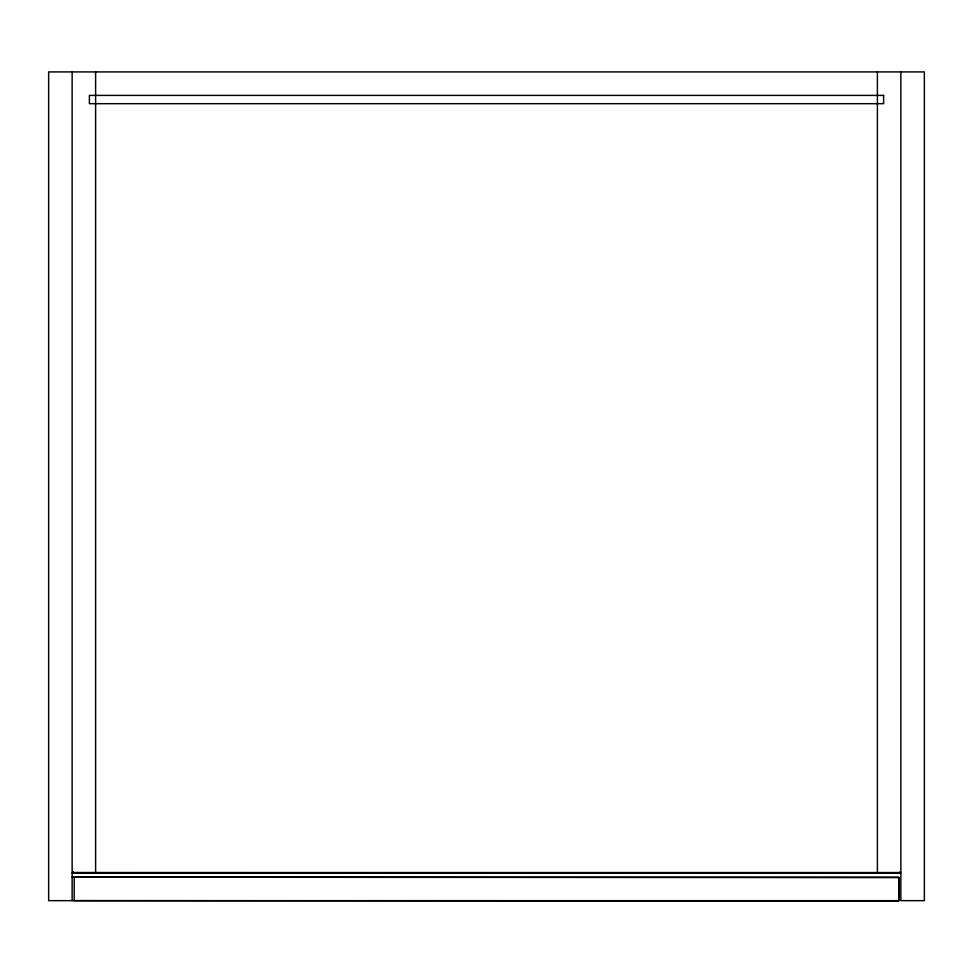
<?xml version="1.0" encoding="UTF-8"?>
<svg xmlns="http://www.w3.org/2000/svg" width="973" height="973" viewBox="0 0 973 973"><rect width="100%" height="100%" fill="white"/><g stroke="black" fill="none" stroke-linecap="round" stroke-linejoin="round"><path stroke-width="1.46" d="M72.72 872.161L72.72 872.817L73.34 872.161C73.96 873.997 71.54 872.1 73.34 872.538L899.818 872.538C900.755 872.477 900.244 873.292 899.818 872.161L900.329 872.708M72.999 872.927L72.561 872.161L73.34 872.538M899.818 872.817L72.817 872.708M72.136 873.036L900.864 873.036M72.136 877.172L898.797 877.172L898.797 900.657L48.65 900.657L48.65 71.917L924.35 71.917L924.35 900.657L900.864 900.657L900.864 71.917M877.391 71.917L877.391 873.036M95.609 71.917L95.609 873.036M72.136 71.917L72.136 900.657M74.216 877.172L74.203 900.657L898.797 901.083L898.809 877.597L74.216 877.172M883.606 95.403L89.394 95.403L89.394 103.685L883.606 103.685L883.606 95.403"/></g></svg>
